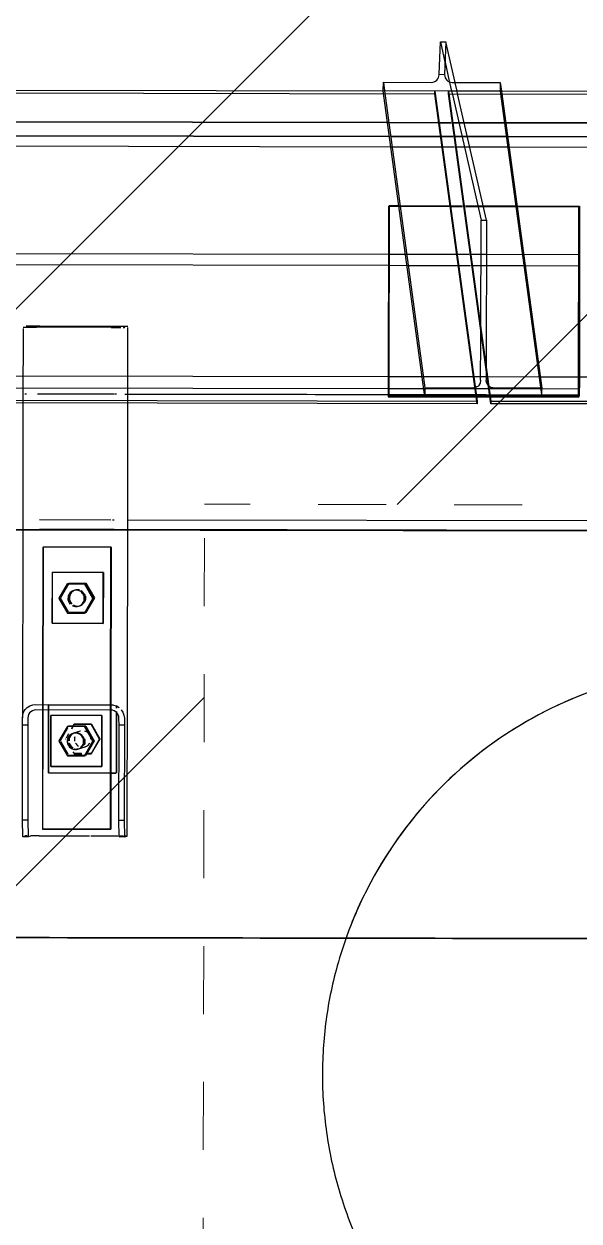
# Model space of a CAD drawing. Header units: metres. Extents: x -354 to -91, y 3 to 562.
# Drawn here: x -272.395 to -271.578, y 508.327 to 510.088 of the extents above; entities that cross this region are included whole.
import ezdxf

# ---------------------------------------------------------------- set-up
doc = ezdxf.new("R2010")
doc.units = ezdxf.units.M
doc.linetypes.add('JacobsDash', pattern=[0.0045, 0.003, -0.0015])
for name, color, linetype, lineweight in [('A-DETL', 7, 'Continuous', 13), ('A-DETL-GENF', 7, 'Continuous', 9), ('A-GENM', 7, 'Continuous', 25)]:
    doc.layers.add(name, color=color, linetype=linetype, lineweight=lineweight)

# ---------------------------------------------------------------- blocks, each defined once
blk = doc.blocks.new('T2DPAA-T2D-C3S-RW-M2D-100010_dwg-40802999-DRG-2873034 - CONSTRUCTION SEQUENCE STAGE A8')
at = {"color": 254, "lineweight": 25, "true_color": 0xd0d0d0}
for p, q in [((14.6616, -593.4698), (14.4961, -592.8426)), ((14.668, -593.4941), (14.6616, -593.4698)), ((14.6873, -593.567), (14.668, -593.4941)), ((14.6919, -593.5844), (14.6874, -593.5676)), ((14.6984, -593.609), (14.6927, -593.5874)), ((14.7119, -593.6604), (14.6984, -593.609)), ((14.7331, -593.7405), (14.7124, -593.6621))]:
    blk.add_line(p, q, dxfattribs=at)
at = {"color": 254, "lineweight": 25, "true_color": 0xdedede}
for p, q in [((14.1667, -593.1837), (14.1387, -593.0776)), ((14.7447, -595.3743), (14.1718, -593.203))]:
    blk.add_line(p, q, dxfattribs=at)
blk = doc.blocks.new('T2DPAA-T2D-PWC-RW-M2D-100010_RoadDesign_rvt-1-DRG-2873034 - CONSTRUCTION SEQUENCE STAGE A8')
at = {"color": 254, "lineweight": 25, "true_color": 0xd0d0d0, "rotation": 75.11694444444437}
blk.add_blockref('T2DPAA-T2D-C3S-RW-M2D-100010_dwg-40802999-DRG-2873034 - CONSTRUCTION SEQUENCE STAGE A8', (-1722.337, 648.0105), dxfattribs=at)
blk = doc.blocks.new('Foundations-Piles - Px-1200-66435323-DRG-2873034 - CONSTRUCTION SEQUENCE STAGE A8')
at = {"layer": 'A-GENM', "color": 9, "true_color": 0xbebebe}
for start, end in [(90, 98.1818), (90, 98.1818), (85.2606, 90), (85.2606, 90), (98.1818, 106.3636), (98.1818, 106.3636), (81.8182, 85.2606), (49.0909, 85.2606), (49.0909, 81.8182), (106.3636, 114.5455), (106.3636, 114.5455), (114.5455, 122.7273), (114.5455, 122.7273), (122.7273, 130.9091), (122.7273, 130.9091), (130.9091, 139.0909), (130.9091, 139.0909), (16.3636, 49.0909), (24.5455, 49.0909), (139.0909, 147.2727), (139.0909, 147.2727), (147.2727, 155.4545), (147.2727, 155.4545), (155.4545, 163.6364), (155.4545, 163.6364), (0, 24.5455), (163.6364, 171.8182), (163.6364, 171.8182), (8.1818, 16.3636), (171.8182, 180), (171.8182, 180), (0, 8.1818), (180, 188.1818), (180, 188.1818), (338.8737, 0), (351.8182, 0), (188.1818, 196.3636), (188.1818, 196.3636), (304.287, 351.8182), (196.3636, 202.9904), (196.3636, 204.5455), (327.2727, 338.8327), (202.9904, 204.5455), (204.5455, 205.0054), (204.5455, 212.7273), (205.0054, 212.7273), (212.7273, 220.9091), (212.7273, 220.9091), (319.0909, 327.2727), (220.9091, 229.0909), (220.9091, 229.0909), (310.9091, 319.0909), (229.0909, 237.2727), (229.0909, 237.2727), (304.287, 310.9091), (237.2727, 245.4545), (237.2727, 245.4545), (294.5455, 302.6112), (294.5455, 302.6112), (302.7273, 304.287), (302.7273, 304.287), (245.4545, 253.6364), (245.4545, 253.6364), (286.3636, 294.5455), (286.3636, 294.5455), (253.6364, 261.8182), (253.6364, 261.8182), (278.1818, 286.3636), (279.0255, 286.3636), (261.8182, 268.9206), (261.8182, 270), (270, 278.1818), (271.4124, 276.6504), (276.6504, 279.0255), (268.9206, 270), (270, 271.4124)]:
    blk.add_arc((0, 0), 0.6, start, end, dxfattribs=at)
blk = doc.blocks.new('CappingBeam_RS39B_CB01A - CappingBeam_RS39B_CB01A-57939457-DRG-2873034 - CONSTRUCTION SEQUENCE STAGE A8')
at = {"layer": 'A-GENM', "color": 9, "true_color": 0xbebebe}
for points in [[(98.22, 37.9903), (98.2203, 37.9894), (98.2205, 37.9886), (98.2207, 37.9878)], [(98.2248, 37.9721), (98.2251, 37.9712), (98.2253, 37.9704), (98.2255, 37.9695)], [(98.2256, 37.9691), (98.2292, 37.9555), (98.2328, 37.9419), (98.2364, 37.9283)], [(98.2364, 37.9283), (98.2417, 37.9081), (98.2471, 37.8879), (98.2524, 37.8677)], [(98.2526, 37.8669), (98.253, 37.8655), (98.2533, 37.8641), (98.2537, 37.8628)], [(98.2539, 37.862), (98.2541, 37.8613), (98.2543, 37.8605), (98.2545, 37.8598)], [(98.2576, 37.8479), (98.2579, 37.8467), (98.2582, 37.8456), (98.2585, 37.8444)], [(98.2587, 37.8437), (98.2913, 37.7202), (98.3239, 37.5968), (98.3564, 37.4734)], [(98.3564, 37.4734), (98.361, 37.4561), (98.3655, 37.4389), (98.3701, 37.4216)], [(98.3701, 37.4216), (98.3765, 37.3973), (98.3829, 37.373), (98.3893, 37.3487)], [(98.3895, 37.3482), (98.3911, 37.3419), (98.3928, 37.3356), (98.3944, 37.3293)], [(98.3944, 37.3293), (98.4009, 37.3047), (98.4074, 37.28), (98.4139, 37.2554)], [(98.4141, 37.2549), (98.4187, 37.2375), (98.4233, 37.2201), (98.4278, 37.2027)]]:
    blk.add_open_spline(points, degree=3, dxfattribs=at)
at = {"layer": 'A-GENM', "color": 253, "true_color": 0xa3a3a3}
for points in [[(98.22, 37.9903), (98.2203, 37.9894), (98.2205, 37.9886), (98.2207, 37.9878)], [(98.2248, 37.9721), (98.2251, 37.9712), (98.2253, 37.9704), (98.2255, 37.9695)], [(98.2526, 37.8669), (98.253, 37.8655), (98.2533, 37.8641), (98.2537, 37.8628)], [(98.2539, 37.862), (98.2541, 37.8613), (98.2543, 37.8605), (98.2545, 37.8598)], [(98.2576, 37.8479), (98.2579, 37.8467), (98.2582, 37.8456), (98.2585, 37.8444)], [(98.2587, 37.8437), (98.2913, 37.7202), (98.3239, 37.5968), (98.3564, 37.4734)], [(98.3564, 37.4734), (98.361, 37.4561), (98.3655, 37.4389), (98.3701, 37.4216)], [(98.3701, 37.4216), (98.3765, 37.3973), (98.3829, 37.373), (98.3893, 37.3487)], [(98.3895, 37.3482), (98.3911, 37.3419), (98.3928, 37.3356), (98.3944, 37.3293)], [(98.3944, 37.3293), (98.4009, 37.3047), (98.4074, 37.28), (98.4139, 37.2554)], [(98.4141, 37.2549), (98.4187, 37.2375), (98.4233, 37.2201), (98.4278, 37.2027)]]:
    blk.add_open_spline(points, degree=3, dxfattribs=at)
blk.add_open_spline([(98.2256, 37.9691), (98.2292, 37.9555), (98.2381, 37.9217), (98.2471, 37.8879), (98.2524, 37.8677)], degree=3, knots=[0.831197247, 0.831197247, 0.831197247, 0.831197247, 0.833333333, 0.836503247, 0.836503247, 0.836503247, 0.836503247], dxfattribs=at)
blk = doc.blocks.new('T2D Feature Wall Adaptive V6 - Vertical-67397289-DRG-2873034 - CONSTRUCTION SEQUENCE STAGE A8')
at = {"layer": 'A-GENM', "color": 253, "true_color": 0xa3a3a3}
for p, q in [((-0.2, -0.0504), (-0.2, 0.8978)), ((-0.2, 0.8978), (-0.2, -0.0504)), ((0.01, -0.0215), (0.01, 0.0574)), ((0.01, -0.0215), (0.01, 0.0574)), ((0.01, -0.0786), (0.01, -0.0233)), ((0.01, -0.0786), (0.01, -0.0233)), ((-0.2, -0.1115), (-0.2, -0.0522)), ((-0.2, -0.0522), (-0.2, -0.1115)), ((0.01, -0.099), (0.01, -0.0786)), ((0.01, -0.099), (0.01, -0.0786)), ((0.01, -0.1193), (0.01, -0.1018)), ((0.01, -0.1193), (0.01, -0.1018)), ((-0.2, -0.1288), (-0.2, -0.1115)), ((-0.2, -0.1115), (-0.2, -0.1288)), ((0.01, -0.1952), (0.01, -0.1198)), ((0.01, -0.1952), (0.01, -0.1198)), ((-0.2, -0.1482), (-0.2, -0.1308)), ((-0.2, -0.1308), (-0.2, -0.1482)), ((-0.2, -0.2242), (-0.2, -0.1488)), ((-0.2, -0.1488), (-0.2, -0.2242)), ((0.01, -0.2225), (0.01, -0.1952)), ((0.01, -0.2225), (0.01, -0.1952)), ((-0.2, -1.1952), (-0.2, -0.2242)), ((-0.2, -0.2242), (-0.2, -1.1952)), ((0.01, -0.8712), (0.01, -0.2225)), ((0.01, -0.8712), (0.01, -0.2225))]:
    blk.add_line(p, q, dxfattribs=at)
blk = doc.blocks.new('StitchPour_RS39B_01 - StitchPour_RS39B_01-60507265-DRG-2873034 - CONSTRUCTION SEQUENCE STAGE A8')
at = {"layer": 'A-GENM', "color": 253, "true_color": 0xa3a3a3}
for points, knots in [([(96.5715, 41.1022), (96.5885, 41.038), (96.7455, 40.4429), (97.0426, 39.3168), (97.4629, 37.724), (97.8832, 36.1312), (98.1634, 35.0693), (98.3035, 34.5384)], [-0.3434083, -0.3434083, -0.3434083, -0.3434083, -0.3333333, -0.25, -0.1666667, -0.0833333, 0, 0, 0, 0]), ([(98.8836, 34.6915), (98.7435, 35.2224), (98.4633, 36.2843), (98.108, 37.6308), (97.8928, 38.4464), (97.8177, 38.731)], [-1, -1, -1, -1, -0.9166667, -0.8333333, -0.7886633, -0.7886633, -0.7886633, -0.7886633])]:
    blk.add_open_spline(points, degree=3, knots=knots, dxfattribs=at)
at = {"layer": 'A-GENM', "color": 9, "true_color": 0xbebebe}
for points in [[(97.4629, 37.724), (97.3908, 37.9973), (97.3187, 38.2706), (97.2466, 38.5439)], [(98.0602, 37.812), (98.0573, 37.823), (98.0544, 37.8341), (98.0515, 37.8452)], [(97.8832, 36.1312), (97.7431, 36.6621), (97.603, 37.1931), (97.4629, 37.724)]]:
    blk.add_open_spline(points, degree=3, dxfattribs=at)
at = {"layer": 'A-GENM', "color": 253, "true_color": 0xa3a3a3}
for points in [[(98.043, 37.8772), (98.0394, 37.8908), (98.0358, 37.9044), (98.0323, 37.918)], [(98.0515, 37.8452), (98.0487, 37.8558), (98.0458, 37.8665), (98.043, 37.8772)]]:
    blk.add_open_spline(points, degree=3, dxfattribs=at)
at = {"layer": 'A-GENM', "color": 9, "true_color": 0xbebebe}
blk.add_open_spline([(98.6383, 35.6213), (98.5799, 35.8423), (98.389, 36.5661), (98.198, 37.2898), (98.0653, 37.7926)], degree=3, knots=[-0.9513517, -0.9513517, -0.9513517, -0.9513517, -0.9166667, -0.8377568, -0.8377568, -0.8377568, -0.8377568], dxfattribs=at)
blk = doc.blocks.new('SCR_NW_2 - SCR_NW_2-66978934-DRG-2873034 - CONSTRUCTION SEQUENCE STAGE A8')
at = {"layer": 'A-GENM', "color": 253, "true_color": 0xa3a3a3}
for p, q in [((0.0325, 0.2361), (0.0629, 0.4559)), ((0.0629, 0.452), (0.0325, 0.2321)), ((0.0629, 0.4559), (0.0629, 0.452)), ((0.0629, 0.4559), (0.1388, 0.4559)), ((1.1876, 0.452), (0.0629, 0.452)), ((0.1388, 0.4559), (1.1116, 0.4559)), ((1.1116, 0.4559), (1.1876, 0.4559)), ((1.1247, -0.004), (1.1876, 0.452)), ((1.1871, 0.4519), (1.1247, 0)), ((1.1876, 0.4559), (1.1871, 0.452)), ((1.1876, 0.452), (1.1876, 0.4559)), ((0, 0), (0.0325, 0.2361)), ((0.0325, 0.2321), (0, -0.004)), ((0, 0), (0, -0.004)), ((0, -0.004), (1.1247, -0.004)), ((1.1247, 0), (0.0006, 0)), ((1.1247, 0), (1.1247, -0.004))]:
    blk.add_line(p, q, dxfattribs=at)
blk = doc.blocks.new('SCR_NW_3 - SCR_NW_3-66978935-DRG-2873034 - CONSTRUCTION SEQUENCE STAGE A8')
at = {"layer": 'A-GENM', "color": 253, "true_color": 0xa3a3a3}
for p, q in [((0.0629, 0.4559), (0, 0)), ((0, -0.004), (0.0629, 0.452)), ((0.0629, 0.452), (0.0629, 0.4559)), ((0.0629, 0.4559), (1.1116, 0.4559)), ((1.1876, 0.452), (0.0629, 0.452)), ((1.1116, 0.4559), (1.1876, 0.4559)), ((1.1247, -0.004), (1.1876, 0.452)), ((1.1876, 0.4559), (1.1554, 0.2223)), ((1.1876, 0.452), (1.1876, 0.4559)), ((1.1554, 0.2223), (1.1247, 0)), ((0, 0), (0, -0.0039)), ((1.1247, 0), (0.0006, 0)), ((0, -0.0039), (1.1247, -0.004)), ((1.1247, 0), (1.1247, -0.004))]:
    blk.add_line(p, q, dxfattribs=at)
blk = doc.blocks.new('PLATE ph - PLATE ph-V41-DRG-2873034 - CONSTRUCTION SEQUENCE STAGE A8')
at = {"layer": 'A-GENM', "color": 253, "true_color": 0xa3a3a3}
for p, q in [((-1145.011, 509.8198), (-1145.0115, 509.5399)), ((-1145.011, 509.8198), (-1145.0098, 509.8212)), ((-1144.9956, 509.8198), (-1145.011, 509.8198)), ((-1145.0103, 509.5653), (-1145.0098, 509.8198)), ((-1145.0098, 509.8212), (-1144.9958, 509.8211)), ((-1144.9958, 509.8211), (-1144.9204, 509.8209)), ((-1144.9202, 509.8196), (-1144.9956, 509.8198)), ((-1144.9198, 509.8209), (-1144.9024, 509.8209)), ((-1144.9022, 509.8196), (-1144.9196, 509.8196)), ((-1144.898, 509.8209), (-1144.8719, 509.8208)), ((-1144.8716, 509.8195), (-1144.8979, 509.8196)), ((-1144.8719, 509.8208), (-1144.8238, 509.8207)), ((-1144.8236, 509.8194), (-1144.8716, 509.8195)), ((-1144.822, 509.8207), (-1144.7299, 509.8205)), ((-1144.731, 509.8192), (-1144.8218, 509.8194)), ((-1144.7315, 509.5393), (-1144.731, 509.8192)), ((-1144.7299, 509.8205), (-1144.731, 509.8192)), ((-1144.7299, 509.8205), (-1144.7303, 509.5648)), ((-1145.0103, 509.5412), (-1145.0103, 509.5653)), ((-1144.7303, 509.5648), (-1144.7304, 509.5406)), ((-1145.0103, 509.5412), (-1145.0115, 509.5399)), ((-1145.0115, 509.5399), (-1144.8821, 509.5396)), ((-1144.9577, 509.5411), (-1145.0103, 509.5412)), ((-1144.8822, 509.5409), (-1144.9577, 509.5411)), ((-1144.8821, 509.5396), (-1144.862, 509.5396)), ((-1144.8622, 509.5409), (-1144.8817, 509.5409)), ((-1144.7857, 509.5407), (-1144.8622, 509.5409)), ((-1144.862, 509.5396), (-1144.7315, 509.5393)), ((-1144.7315, 509.5406), (-1144.7857, 509.5407)), ((-1144.7315, 509.5393), (-1144.7304, 509.5406))]:
    blk.add_line(p, q, dxfattribs=at)
blk = doc.blocks.new('POST_3000_1C_360UB2 - 1C-68650419-DRG-2873034 - CONSTRUCTION SEQUENCE STAGE A8')
at = {"layer": 'A-GENM', "color": 253, "true_color": 0xa3a3a3}
for p, q in [((-1144.9366, 510.0144), (-1144.9348, 510.0623)), ((-1144.9348, 510.0623), (-1144.928, 510.032)), ((-1144.9348, 510.0623), (-1144.9268, 510.0623)), ((-1144.9268, 510.0623), (-1144.9286, 510.0143)), ((-1144.9132, 510.0024), (-1144.9268, 510.0623)), ((-1144.9279, 510.032), (-1144.9216, 510.0043)), ((-1144.9366, 510.0138), (-1144.9366, 510.0144)), ((-1144.9366, 510.0144), (-1144.9286, 510.0143)), ((-1144.9286, 510.0143), (-1144.9286, 510.0137)), ((-1145.0187, 509.9898), (-1145.0186, 510.0027)), ((-1144.9575, 509.5398), (-1145.0187, 509.9898)), ((-1144.8468, 509.9894), (-1145.0187, 509.9898)), ((-1145.0186, 510.0027), (-1145.0169, 509.9901)), ((-1145.0186, 510.0027), (-1144.9481, 510.0025)), ((-1145.0169, 509.9898), (-1144.9575, 509.553)), ((-1144.9212, 510.0025), (-1144.9183, 509.9896)), ((-1144.918, 509.9885), (-1144.9174, 509.9856)), ((-1144.9173, 510.0025), (-1144.8467, 510.0023)), ((-1144.9103, 509.9896), (-1144.913, 510.0017)), ((-1144.9094, 509.9856), (-1144.9103, 509.9896)), ((-1144.8467, 510.0023), (-1144.8468, 509.9894)), ((-1144.8468, 509.9894), (-1144.8462, 509.9855)), ((-1144.8467, 510.0023), (-1144.8449, 509.9895)), ((-1144.8449, 509.9895), (-1144.8444, 509.9855)), ((-1144.9171, 509.9846), (-1144.875, 509.7995)), ((-1144.867, 509.7995), (-1144.9094, 509.9856)), ((-1144.8462, 509.9855), (-1144.7855, 509.5394)), ((-1144.8444, 509.9855), (-1144.7855, 509.5526)), ((-1144.8753, 509.6372), (-1144.875, 509.7995)), ((-1144.875, 509.7995), (-1144.867, 509.7995)), ((-1144.867, 509.7995), (-1144.8674, 509.5792)), ((-1144.8753, 509.6224), (-1144.8753, 509.6372)), ((-1144.8755, 509.5644), (-1144.8753, 509.6224)), ((-1144.8674, 509.5792), (-1144.8675, 509.5644)), ((-1144.9575, 509.553), (-1144.9575, 509.5398)), ((-1144.8869, 509.5528), (-1144.9575, 509.553)), ((-1144.8825, 509.5537), (-1144.8839, 509.5532)), ((-1144.8811, 509.5544), (-1144.8825, 509.5537)), ((-1144.8799, 509.5552), (-1144.8811, 509.5544)), ((-1144.8788, 509.5562), (-1144.8799, 509.5552)), ((-1144.8763, 509.56), (-1144.8788, 509.5562)), ((-1144.8755, 509.5644), (-1144.8763, 509.56)), ((-1144.8673, 509.5627), (-1144.8675, 509.5644)), ((-1144.8666, 509.56), (-1144.8673, 509.5627)), ((-1144.8644, 509.5564), (-1144.8666, 509.56)), ((-1144.8631, 509.5552), (-1144.8642, 509.5562)), ((-1144.7873, 509.5526), (-1144.8561, 509.5528)), ((-1144.7855, 509.5394), (-1144.7855, 509.5526)), ((-1144.8821, 509.5396), (-1144.9575, 509.5398)), ((-1144.862, 509.5396), (-1144.8821, 509.5396)), ((-1144.7855, 509.5394), (-1144.862, 509.5396))]:
    blk.add_line(p, q, dxfattribs=at)
at = {"layer": 'A-GENM', "color": 253, "true_color": 0xa3a3a3, "flags": 128}
for points in [[(-1144.8839, 509.5532), (-1144.8854, 509.5529), (-1144.8869, 509.5528)], [(-1144.8605, 509.5537), (-1144.8618, 509.5543), (-1144.8631, 509.5552)], [(-1144.8561, 509.5528), (-1144.8576, 509.5529), (-1144.8591, 509.5532), (-1144.8605, 509.5537)]]:
    blk.add_lwpolyline(points, dxfattribs=at)
at = {"layer": 'A-GENM', "color": 253, "true_color": 0xa3a3a3}
for centre, start_param, end_param in [((-1144.948, 510.0138), 4.573281, 6.144078), ((-1144.9172, 510.0137), 3.002485, 4.573281)]:
    blk.add_ellipse(centre, major_axis=(0.0113, 0.0015), ratio=0.988473, start_param=start_param, end_param=end_param, dxfattribs=at)
blk = doc.blocks.new('Barrier-Precast-MPB-03-B - Typical-68652177-DRG-2873034 - CONSTRUCTION SEQUENCE STAGE A8')
at = {"layer": 'A-GENM', "color": 253, "true_color": 0xa3a3a3}
for p, q in [((-0.0002, -0.2973), (0.0031, 3.8742)), ((-0.0145, 0.6732), (-0.0126, 2.9188)), ((0.0005, 0.6732), (0.0024, 2.9188)), ((-0.5778, 2.2025), (-0.5786, 1.2316)), ((-0.5786, 1.2316), (-0.5778, 2.2025)), ((-0.5636, 1.2336), (-0.5628, 2.2046)), ((-0.5636, 1.2336), (-0.5628, 2.2046)), ((-0.2255, 1.3363), (-0.2248, 2.2011)), ((-0.2255, 1.2799), (-0.2255, 1.3363)), ((-0.2079, 1.2823), (-0.2079, 1.3362)), ((-0.2256, 1.2016), (-0.2255, 1.2781)), ((-0.208, 1.204), (-0.2079, 1.2805)), ((-0.5786, 1.2297), (-0.5786, 1.1723)), ((-0.5786, 1.1723), (-0.5786, 1.2297)), ((-0.5636, 1.1758), (-0.5636, 1.2318)), ((-0.5636, 1.1758), (-0.5636, 1.2318)), ((-0.2256, 1.1821), (-0.2256, 1.1997)), ((-0.208, 1.1846), (-0.208, 1.204)), ((-0.2257, 1.1062), (-0.2256, 1.1816)), ((-0.2081, 1.1086), (-0.208, 1.184)), ((-0.5786, 1.1723), (-0.5787, 1.1532)), ((-0.5787, 1.1532), (-0.5786, 1.1723)), ((-0.5637, 1.1553), (-0.5636, 1.1758)), ((-0.5637, 1.1553), (-0.5636, 1.1758)), ((-0.5787, 1.1512), (-0.5787, 1.1337)), ((-0.5787, 1.1337), (-0.5787, 1.1512)), ((-0.5637, 1.1358), (-0.5637, 1.1532)), ((-0.5637, 1.1358), (-0.5637, 1.1532)), ((-0.5787, 1.1332), (-0.5787, 1.0593)), ((-0.5787, 1.0593), (-0.5787, 1.1332)), ((-0.5637, 1.0598), (-0.5637, 1.1352)), ((-0.5637, 1.0598), (-0.5637, 1.1352)), ((-0.2257, 1.0563), (-0.2257, 1.1062)), ((-0.2081, 1.0563), (-0.2081, 1.1086)), ((-0.5787, 1.0578), (-0.5795, 0.0868)), ((-0.5795, 0.0868), (-0.5787, 1.0578)), ((-0.5645, 0.0889), (-0.5637, 1.0593)), ((-0.5645, 0.0889), (-0.5637, 1.0593)), ((-0.2264, 0.1915), (-0.2257, 1.0563)), ((-0.2088, 0.1927), (-0.2081, 1.0563)), ((-0.0145, 0.6507), (-0.0145, 0.6532)), ((0.0004, 0.5435), (0.0005, 0.6532)), ((-0.0146, 0.5435), (-0.0145, 0.6484))]:
    blk.add_line(p, q, dxfattribs=at)
blk = doc.blocks.new('Barrier-Bracket-Assembly-Type02 - bracket-67298859-DRG-2873034 - CONSTRUCTION SEQUENCE STAGE A8')
at = {"layer": 'A-GENM', "color": 253, "true_color": 0xa3a3a3}
for p, q in [((-1145.5486, 509.6405), (-1145.5488, 509.5308)), ((-1145.4191, 509.6419), (-1145.5291, 509.6421)), ((-1145.5237, 509.6422), (-1145.5289, 509.6422)), ((-1145.524, 509.6437), (-1145.5123, 509.6437)), ((-1145.5238, 509.6438), (-1145.4138, 509.6436)), ((-1145.4189, 509.642), (-1145.5231, 509.6422)), ((-1145.5101, 509.6437), (-1145.414, 509.6435)), ((-1145.3944, 509.5306), (-1145.3943, 509.6416)), ((-1145.5488, 509.5308), (-1145.5491, 509.3442)), ((-1145.3947, 509.344), (-1145.3944, 509.5306)), ((-1145.5491, 509.3442), (-1145.5496, 509.0677)), ((-1145.3955, 508.8934), (-1145.3947, 509.344)), ((-1145.5492, 509.0717), (-1145.5478, 509.0759)), ((-1145.5478, 509.0759), (-1145.5455, 509.0797)), ((-1145.5455, 509.0797), (-1145.5424, 509.0828)), ((-1145.5424, 509.0828), (-1145.5386, 509.0852)), ((-1145.5405, 509.0725), (-1145.5413, 509.0699)), ((-1145.5391, 509.0747), (-1145.5405, 509.0725)), ((-1145.5372, 509.0766), (-1145.5391, 509.0747)), ((-1145.5386, 509.0852), (-1145.5344, 509.0867)), ((-1145.535, 509.078), (-1145.5372, 509.0766)), ((-1145.5325, 509.0789), (-1145.535, 509.078)), ((-1145.5344, 509.0867), (-1145.53, 509.0871)), ((-1145.5298, 509.0792), (-1145.5325, 509.0789)), ((-1145.53, 509.0871), (-1145.42, 509.0869)), ((-1145.4198, 509.079), (-1145.5298, 509.0792)), ((-1145.42, 509.0869), (-1145.4155, 509.0864)), ((-1145.4172, 509.0787), (-1145.4198, 509.079)), ((-1145.4146, 509.0778), (-1145.4172, 509.0787)), ((-1145.4155, 509.0864), (-1145.4113, 509.085)), ((-1145.4123, 509.0764), (-1145.4146, 509.0778)), ((-1145.4104, 509.0745), (-1145.4123, 509.0764)), ((-1145.4113, 509.085), (-1145.4074, 509.0826)), ((-1145.4089, 509.0722), (-1145.4104, 509.0745)), ((-1145.408, 509.0697), (-1145.4089, 509.0722)), ((-1145.4042, 509.0794), (-1145.4018, 509.0757)), ((-1145.4018, 509.0757), (-1145.4002, 509.0715)), ((-1145.5496, 509.0677), (-1145.5492, 509.0717)), ((-1145.5496, 509.0673), (-1145.5496, 509.0677)), ((-1145.5494, 509.0574), (-1145.5496, 509.0673)), ((-1145.5496, 508.9174), (-1145.5494, 509.0574)), ((-1145.5494, 509.0574), (-1145.5414, 509.0574)), ((-1145.5413, 509.0699), (-1145.5416, 509.0675)), ((-1145.5416, 509.0675), (-1145.5416, 509.0673)), ((-1145.5416, 509.0673), (-1145.5414, 509.0574)), ((-1145.5414, 509.0574), (-1145.5416, 508.9174)), ((-1145.4076, 509.0671), (-1145.408, 509.0697)), ((-1145.4077, 508.9171), (-1145.4074, 509.0571)), ((-1145.4074, 509.0571), (-1145.4076, 509.0671)), ((-1145.4074, 509.0571), (-1145.3994, 509.0571)), ((-1145.4002, 509.0715), (-1145.3996, 509.067)), ((-1145.3994, 509.0571), (-1145.3997, 508.9171)), ((-1145.3996, 509.067), (-1145.3994, 509.0571)), ((-1145.5491, 508.8925), (-1145.5496, 508.9174)), ((-1145.5496, 508.9174), (-1145.5416, 508.9174)), ((-1145.5416, 508.9174), (-1145.5411, 508.8925)), ((-1145.4072, 508.8923), (-1145.4077, 508.9171)), ((-1145.4077, 508.9171), (-1145.3997, 508.9171)), ((-1145.3997, 508.9171), (-1145.3992, 508.8923)), ((-1145.5455, 508.8937), (-1145.5491, 508.8925)), ((-1145.5411, 508.8925), (-1145.5491, 508.8925)), ((-1145.5375, 508.8937), (-1145.5411, 508.8925)), ((-1145.4511, 508.8936), (-1145.5252, 508.8937)), ((-1145.4511, 508.8937), (-1145.525, 508.8938)), ((-1145.4152, 508.8936), (-1145.4491, 508.8936)), ((-1145.4152, 508.8935), (-1145.4491, 508.8936)), ((-1145.4072, 508.8923), (-1145.4035, 508.8934)), ((-1145.3992, 508.8923), (-1145.4072, 508.8923)), ((-1145.3992, 508.8923), (-1145.3955, 508.8934))]:
    blk.add_line(p, q, dxfattribs=at)
for centre, major_axis, start_param, end_param in [((-1145.5286, 509.6423), (-0.02, 0), 6.262179, 6.283185), ((-1145.5286, 509.6423), (-0.02, 0), 0, 0.240793), ((-1145.5286, 509.6423), (-0.02, 0), 0.240793, 1.026191), ((-1145.5242, 509.6436), (-0.02, 0), 6.000379, 6.262179), ((-1145.5242, 509.6436), (-0.02, 0), 5.73858, 6.000379), ((-1145.5242, 509.6436), (-0.02, 0), 5.476781, 5.73858), ((-1145.5286, 509.6423), (-0.012, 0), 0, 0.240793), ((-1145.5286, 509.6423), (-0.012, 0), 0.240793, 0.502592), ((-1145.5286, 509.6423), (-0.012, 0), 0.502592, 0.764392), ((-1145.5286, 509.6423), (-0.02, 0), 1.026191, 1.28799), ((-1145.5242, 509.6436), (-0.02, 0), 5.214981, 5.476781), ((-1145.5286, 509.6423), (-0.012, 0), 0.764392, 1.026191), ((-1145.5242, 509.6436), (-0.012, 0), 6.000379, 6.262179), ((-1145.5242, 509.6436), (-0.012, 0), 5.73858, 6.000379), ((-1145.5286, 509.6423), (-0.012, 0), 1.026191, 1.28799), ((-1145.5242, 509.6436), (-0.012, 0), 5.476781, 5.73858), ((-1145.5286, 509.6423), (-0.02, 0), 1.28799, 1.54979), ((-1145.5242, 509.6436), (-0.02, 0), 4.953182, 5.214981), ((-1145.5242, 509.6436), (-0.012, 0), 5.214981, 5.476781), ((-1145.5286, 509.6423), (-0.012, 0), 1.28799, 1.54979), ((-1145.5242, 509.6436), (-0.012, 0), 4.953182, 5.214981), ((-1145.5242, 509.6436), (-0.02, 0), 4.691382, 4.919642), ((-1145.5242, 509.6436), (-0.012, 0), 4.691382, 4.953182), ((-1145.4187, 509.6421), (-0.02, 0), 1.54979, 2.073389), ((-1145.4187, 509.6421), (-0.012, 0), 1.54979, 1.811589), ((-1145.4187, 509.6421), (-0.012, 0), 1.811589, 2.073389), ((-1145.4143, 509.6434), (-0.012, 0), 4.429583, 4.691382), ((-1145.4143, 509.6434), (-0.02, 0), 4.429583, 4.691382), ((-1145.4187, 509.6421), (-0.012, 0), 2.073389, 2.335188), ((-1145.4143, 509.6434), (-0.012, 0), 4.167784, 4.429583), ((-1145.4187, 509.6421), (-0.012, 0), 2.335188, 2.858787), ((-1145.4187, 509.6421), (-0.02, 0), 2.073389, 2.335188), ((-1145.4143, 509.6434), (-0.02, 0), 4.167784, 4.429583), ((-1145.4143, 509.6434), (-0.012, 0), 3.905984, 4.167784), ((-1145.4187, 509.6421), (-0.012, 0), 2.858787, 3.120586), ((-1145.4143, 509.6434), (-0.012, 0), 3.644185, 3.905984), ((-1145.4143, 509.6434), (-0.02, 0), 3.905984, 4.167784), ((-1145.4143, 509.6434), (-0.012, 0), 3.382386, 3.644185), ((-1145.4143, 509.6434), (-0.012, 0), 3.141593, 3.382386), ((-1145.4187, 509.6421), (-0.02, 0), 2.596987, 3.120586), ((-1145.4143, 509.6434), (-0.02, 0), 3.644185, 3.905984), ((-1145.4143, 509.6434), (-0.02, 0), 3.382386, 3.644185), ((-1145.4143, 509.6434), (-0.02, 0), 3.141593, 3.382386), ((-1145.4143, 509.6434), (-0.02, 0), 3.120586, 3.141593), ((-1145.5255, 508.8937), (-0.02, 0), 5.73858, 6.262179), ((-1145.5255, 508.8937), (-0.012, 0), 6.000379, 6.262179), ((-1145.5255, 508.8937), (-0.012, 0), 5.73858, 6.000379), ((-1145.5255, 508.8937), (-0.012, 0), 5.476781, 5.73858), ((-1145.5255, 508.8937), (-0.02, 0), 5.007598, 5.143468), ((-1145.5255, 508.8937), (-0.012, 0), 5.214981, 5.476781), ((-1145.5255, 508.8937), (-0.012, 0), 4.953182, 5.214981), ((-1145.5255, 508.8937), (-0.02, 0), 4.69986, 4.856928), ((-1145.5255, 508.8937), (-0.012, 0), 4.691382, 4.953182), ((-1145.4155, 508.8935), (-0.012, 0), 4.429583, 4.691382), ((-1145.4155, 508.8935), (-0.02, 0), 4.542838, 4.691382), ((-1145.4155, 508.8935), (-0.012, 0), 4.167784, 4.429583), ((-1145.4155, 508.8935), (-0.012, 0), 3.382386, 3.905984), ((-1145.4155, 508.8935), (-0.012, 0), 3.141593, 3.382386), ((-1145.4155, 508.8935), (-0.02, 0), 3.905984, 4.084756), ((-1145.4155, 508.8935), (-0.02, 0), 3.141593, 3.644185), ((-1145.4155, 508.8935), (-0.02, 0), 3.120586, 3.141593)]:
    blk.add_ellipse(centre, major_axis=major_axis, ratio=0.006586, start_param=start_param, end_param=end_param, dxfattribs=at)
blk = doc.blocks.new('Barrier-Bracket-Bolt-Installation - Bolt-V58-DRG-2873034 - CONSTRUCTION SEQUENCE STAGE A8')
at = {"layer": 'A-GENM', "color": 9, "true_color": 0xbebebe}
for p, q in [((-1145.5114, 508.9864), (-1145.5112, 509.0792)), ((-1145.5112, 509.0864), (-1145.511, 509.0865)), ((-1145.5112, 509.0805), (-1145.5112, 509.0864)), ((-1145.42, 509.0863), (-1145.5112, 509.0864)), ((-1145.511, 509.0792), (-1145.5112, 508.9865)), ((-1145.42, 509.0863), (-1145.511, 509.0865)), ((-1145.511, 509.0864), (-1145.511, 509.0805)), ((-1145.4156, 509.0863), (-1145.4197, 509.0863)), ((-1145.4156, 509.0863), (-1145.4197, 509.0863)), ((-1145.4112, 509.0768), (-1145.4114, 508.9863)), ((-1145.411, 509.0863), (-1145.4112, 509.0863)), ((-1145.4112, 509.0849), (-1145.4112, 509.0819)), ((-1145.4112, 508.9863), (-1145.411, 509.0769)), ((-1145.411, 509.0819), (-1145.411, 509.0848)), ((-1145.5112, 508.9865), (-1145.5114, 508.9864)), ((-1145.5114, 508.9864), (-1145.4199, 508.9863)), ((-1145.4199, 508.9863), (-1145.5112, 508.9865)), ((-1145.4199, 508.9863), (-1145.4124, 508.9863)), ((-1145.4124, 508.9863), (-1145.4199, 508.9863)), ((-1145.4114, 508.9863), (-1145.4112, 508.9863))]:
    blk.add_line(p, q, dxfattribs=at)
at = {"layer": 'A-GENM', "color": 253, "true_color": 0xa3a3a3}
for p, q in [((-1145.5079, 508.9961), (-1145.5078, 509.0711)), ((-1145.5078, 509.0711), (-1145.5076, 509.0711)), ((-1145.4328, 509.0709), (-1145.5078, 509.0711)), ((-1145.5076, 509.0711), (-1145.5077, 508.9961)), ((-1145.4326, 509.071), (-1145.5076, 509.0711)), ((-1145.4328, 509.0709), (-1145.4329, 508.9959)), ((-1145.4326, 509.071), (-1145.4328, 509.0709)), ((-1145.4327, 508.996), (-1145.4326, 509.071)), ((-1145.5077, 508.9961), (-1145.5079, 508.9961)), ((-1145.5079, 508.9961), (-1145.4329, 508.9959)), ((-1145.4329, 508.996), (-1145.5077, 508.9961)), ((-1145.4329, 508.9959), (-1145.4327, 508.996))]:
    blk.add_line(p, q, dxfattribs=at)
blk = doc.blocks.new('Barrier-Bracket-Plate - BarrierPlate-V59-DRG-2873034 - CONSTRUCTION SEQUENCE STAGE A8')
at = {"layer": 'A-GENM', "color": 253, "true_color": 0xa3a3a3}
for p, q in [((-1145.5193, 509.3188), (-1145.5197, 509.0876)), ((-1145.5194, 509.0875), (-1145.519, 509.3188)), ((-1145.519, 509.3189), (-1145.5193, 509.3188)), ((-1145.4196, 509.3186), (-1145.5193, 509.3188)), ((-1145.519, 509.3189), (-1145.4196, 509.3187)), ((-1145.4198, 509.0791), (-1145.4194, 509.3186)), ((-1145.419, 509.3187), (-1145.4194, 509.0797)), ((-1145.419, 509.3187), (-1145.4194, 509.3186)), ((-1145.5197, 509.0792), (-1145.52, 508.9038)), ((-1145.5197, 509.0871), (-1145.5197, 509.0799)), ((-1145.5197, 508.9039), (-1145.5194, 509.0792)), ((-1145.5194, 509.0799), (-1145.5194, 509.0871)), ((-1145.42, 508.9036), (-1145.4198, 509.0791)), ((-1145.4194, 509.0797), (-1145.4197, 508.9037)), ((-1145.5197, 508.9039), (-1145.52, 508.9038)), ((-1145.52, 508.9038), (-1145.4491, 508.9036)), ((-1145.4491, 508.9038), (-1145.5197, 508.9039)), ((-1145.449, 508.9036), (-1145.42, 508.9036)), ((-1145.42, 508.9037), (-1145.4489, 508.9038)), ((-1145.42, 508.9036), (-1145.4197, 508.9037))]:
    blk.add_line(p, q, dxfattribs=at)
blk = doc.blocks.new('Barrier-Bracket-Bolt-Levelling - Bolt-V60-DRG-2873034 - CONSTRUCTION SEQUENCE STAGE A8')
at = {"layer": 'A-GENM', "color": 253, "true_color": 0xa3a3a3}
for p, q in [((-1145.5057, 509.2816), (-1145.5059, 509.2066)), ((-1145.5055, 509.2817), (-1145.5057, 509.2816)), ((-1145.4307, 509.2815), (-1145.5057, 509.2816)), ((-1145.5056, 509.2067), (-1145.5055, 509.2816)), ((-1145.5055, 509.2817), (-1145.4305, 509.2815)), ((-1145.4309, 509.2065), (-1145.4307, 509.2815)), ((-1145.4305, 509.2815), (-1145.4307, 509.2065)), ((-1145.4305, 509.2815), (-1145.4307, 509.2815)), ((-1145.5056, 509.2067), (-1145.5059, 509.2066)), ((-1145.5059, 509.2066), (-1145.4309, 509.2065)), ((-1145.4309, 509.2065), (-1145.5056, 509.2067)), ((-1145.4309, 509.2065), (-1145.4307, 509.2065))]:
    blk.add_line(p, q, dxfattribs=at)
blk = doc.blocks.new('ConnectionBolt - bolt-V61-DRG-2873034 - CONSTRUCTION SEQUENCE STAGE A8')
at = {"layer": 'A-GENM', "color": 9, "true_color": 0xbebebe}
for p, q in [((-1145.4753, 509.055), (-1145.4772, 509.0517)), ((-1145.477, 509.0516), (-1145.475, 509.055)), ((-1145.4735, 509.058), (-1145.475, 509.0554)), ((-1145.4747, 509.0554), (-1145.4734, 509.0578)), ((-1145.4735, 509.058), (-1145.4732, 509.0581)), ((-1145.4486, 509.058), (-1145.4735, 509.058)), ((-1145.4732, 509.0581), (-1145.4482, 509.0581)), ((-1145.4482, 509.0581), (-1145.4486, 509.058)), ((-1145.4361, 509.0364), (-1145.4486, 509.058)), ((-1145.4482, 509.0581), (-1145.4358, 509.0365)), ((-1145.4818, 509.0438), (-1145.4853, 509.0377)), ((-1145.4849, 509.0379), (-1145.4817, 509.0434)), ((-1145.486, 509.0365), (-1145.4857, 509.0366)), ((-1145.4809, 509.0282), (-1145.4824, 509.0308)), ((-1145.4787, 509.0244), (-1145.48, 509.0268)), ((-1145.4486, 509.0148), (-1145.4361, 509.0364)), ((-1145.4358, 509.0365), (-1145.4483, 509.0149)), ((-1145.4361, 509.0364), (-1145.4358, 509.0365)), ((-1145.4751, 509.0175), (-1145.4736, 509.0148)), ((-1145.4732, 509.0149), (-1145.4748, 509.0177)), ((-1145.4736, 509.0148), (-1145.4732, 509.0149)), ((-1145.4736, 509.0148), (-1145.4624, 509.0148)), ((-1145.4625, 509.0149), (-1145.4732, 509.0149)), ((-1145.4491, 509.0149), (-1145.4555, 509.0149)), ((-1145.4555, 509.0148), (-1145.4486, 509.0148)), ((-1145.4483, 509.0149), (-1145.4491, 509.0149)), ((-1145.4486, 509.0148), (-1145.4483, 509.0149))]:
    blk.add_line(p, q, dxfattribs=at)
at = {"layer": 'A-GENM', "color": 253, "true_color": 0xa3a3a3}
for p, q in [((-1145.4696, 509.0463), (-1145.4752, 509.0446)), ((-1145.4647, 509.0479), (-1145.4696, 509.0463)), ((-1145.468, 509.0217), (-1145.4624, 509.0234)), ((-1145.4624, 509.0234), (-1145.4575, 509.025))]:
    blk.add_line(p, q, dxfattribs=at)
for start_param, end_param in [(0.743371, 1.00517), (0.481572, 0.743371), (0.219772, 0.481572), (0, 0.219772), (6.241158, 6.283185), (5.979359, 6.241158), (5.717559, 5.979359), (5.45576, 5.717559), (5.193961, 5.45576), (4.932161, 5.193961), (4.670362, 4.932161), (1.00517, 1.26697), (1.26697, 1.528769), (1.528769, 1.790569), (1.790569, 2.052368), (2.052368, 2.314167), (2.314167, 2.575967), (2.575967, 2.837766), (2.837766, 3.099566), (3.099565, 3.141593), (3.141593, 3.361365), (3.361365, 3.623164), (3.623164, 3.884964), (3.884964, 4.146763), (4.408562, 4.670362), (4.146763, 4.408562)]:
    blk.add_ellipse((-1145.4716, 509.0331), major_axis=(-0.0036, 0.0115), ratio=0.999758, start_param=start_param, end_param=end_param, dxfattribs=at)
at = {"layer": 'A-GENM', "color": 9, "true_color": 0xbebebe}
for start_param, end_param in [(1.00517, 1.26697), (6.241158, 6.283185), (5.45576, 5.717559), (5.193961, 5.45576), (4.700348, 4.932161), (4.408562, 4.670362), (1.26697, 1.528769), (1.790569, 2.052368), (2.052368, 2.314167), (3.099566, 3.361365), (3.361365, 3.884964), (4.384628, 4.408562)]:
    blk.add_ellipse((-1145.4611, 509.0364), major_axis=(-0.0036, 0.0115), ratio=0.999758, start_param=start_param, end_param=end_param, dxfattribs=at)
blk = doc.blocks.new('ConnectionNut - nut-V62-DRG-2873034 - CONSTRUCTION SEQUENCE STAGE A8')
at = {"layer": 'A-GENM', "color": 253, "true_color": 0xa3a3a3}
for p, q in [((-1145.4819, 509.0554), (-1145.4815, 509.0556)), ((-1145.457, 509.0554), (-1145.4819, 509.0554)), ((-1145.4815, 509.0556), (-1145.4565, 509.0555)), ((-1145.4565, 509.0555), (-1145.457, 509.0554)), ((-1145.4446, 509.0337), (-1145.457, 509.0554)), ((-1145.4565, 509.0555), (-1145.4441, 509.0339)), ((-1145.4831, 509.0535), (-1145.4943, 509.034)), ((-1145.4938, 509.0342), (-1145.483, 509.0529)), ((-1145.4944, 509.0338), (-1145.494, 509.034)), ((-1145.4937, 509.0326), (-1145.483, 509.014)), ((-1145.4829, 509.0148), (-1145.493, 509.0323)), ((-1145.4571, 509.0122), (-1145.4446, 509.0337)), ((-1145.4441, 509.0339), (-1145.4566, 509.0123)), ((-1145.4446, 509.0337), (-1145.4441, 509.0339)), ((-1145.482, 509.0122), (-1145.4815, 509.0124)), ((-1145.482, 509.0122), (-1145.4589, 509.0122)), ((-1145.4591, 509.0123), (-1145.4815, 509.0124)), ((-1145.4571, 509.0122), (-1145.4566, 509.0123))]:
    blk.add_line(p, q, dxfattribs=at)
for centre, start_param, end_param in [((-1145.4695, 509.0338), 1.00517, 1.26697), ((-1145.4695, 509.0338), 0.743371, 1.00517), ((-1145.469, 509.0339), 1.00517, 1.26697), ((-1145.469, 509.0339), 0.743371, 1.00517), ((-1145.4695, 509.0338), 0.494271, 0.743371), ((-1145.469, 509.0339), 0.497014, 0.743371), ((-1145.4695, 509.0338), 0.219772, 0.481572), ((-1145.469, 509.0339), 0.219772, 0.481572), ((-1145.4695, 509.0338), 6.241158, 6.283185), ((-1145.469, 509.0339), 6.241158, 6.283185), ((-1145.4695, 509.0338), 1.528769, 1.790569), ((-1145.469, 509.0339), 1.528769, 1.790569), ((-1145.4695, 509.0338), 1.790569, 2.052368), ((-1145.469, 509.0339), 1.790569, 2.052368), ((-1145.4695, 509.0338), 2.052368, 2.314167), ((-1145.469, 509.0339), 2.052368, 2.314167), ((-1145.4695, 509.0338), 2.837766, 3.059433), ((-1145.469, 509.0339), 2.837766, 3.045803), ((-1145.4695, 509.0338), 3.099565, 3.141593), ((-1145.469, 509.0339), 3.099565, 3.141593), ((-1145.4695, 509.0338), 3.899374, 4.135943), ((-1145.469, 509.0339), 3.904269, 4.132268), ((-1145.4695, 509.0338), 4.146763, 4.373248), ((-1145.4695, 509.0338), 4.408562, 4.606901), ((-1145.469, 509.0339), 4.146763, 4.361255)]:
    blk.add_ellipse(centre, major_axis=(-0.0036, 0.0115), ratio=0.999758, start_param=start_param, end_param=end_param, dxfattribs=at)
blk = doc.blocks.new('ConnectionNut - nut-V63-DRG-2873034 - CONSTRUCTION SEQUENCE STAGE A8')
at = {"layer": 'A-GENM', "color": 253, "true_color": 0xa3a3a3}
for p, q in [((-1145.4833, 509.055), (-1145.4958, 509.0334)), ((-1145.4953, 509.0336), (-1145.4832, 509.0545)), ((-1145.4833, 509.055), (-1145.4828, 509.0551)), ((-1145.4583, 509.0549), (-1145.4833, 509.055)), ((-1145.4828, 509.0551), (-1145.4579, 509.0551)), ((-1145.4579, 509.0551), (-1145.4583, 509.0549)), ((-1145.4459, 509.0333), (-1145.4583, 509.0549)), ((-1145.4579, 509.0551), (-1145.4454, 509.0335)), ((-1145.4958, 509.0334), (-1145.4953, 509.0336)), ((-1145.4958, 509.0334), (-1145.4833, 509.0118)), ((-1145.4832, 509.0125), (-1145.4951, 509.0331)), ((-1145.4584, 509.0117), (-1145.4459, 509.0333)), ((-1145.4454, 509.0335), (-1145.4579, 509.0119)), ((-1145.4459, 509.0333), (-1145.4454, 509.0335)), ((-1145.4833, 509.0118), (-1145.4829, 509.0119)), ((-1145.4833, 509.0118), (-1145.4584, 509.0117)), ((-1145.4586, 509.0119), (-1145.4829, 509.0119)), ((-1145.4584, 509.0117), (-1145.4579, 509.0119))]:
    blk.add_line(p, q, dxfattribs=at)
for centre, start_param, end_param in [((-1145.4708, 509.0334), 0.743371, 1.00517), ((-1145.4704, 509.0335), 1.00517, 1.26697), ((-1145.4704, 509.0335), 0.743371, 1.00517), ((-1145.4708, 509.0334), 0.219772, 0.481572), ((-1145.4704, 509.0335), 0.219772, 0.481572), ((-1145.4708, 509.0334), 0, 0.219772), ((-1145.4704, 509.0335), 0, 0.219772), ((-1145.4708, 509.0334), 6.241158, 6.283185), ((-1145.4704, 509.0335), 6.02533, 6.283185), ((-1145.4708, 509.0334), 5.979359, 6.241158), ((-1145.4708, 509.0334), 5.717559, 5.979359), ((-1145.4704, 509.0335), 5.741626, 5.979359), ((-1145.4708, 509.0334), 5.45576, 5.717559), ((-1145.4704, 509.0335), 5.482891, 5.717559), ((-1145.4708, 509.0334), 5.193961, 5.45576), ((-1145.4708, 509.0334), 4.932161, 5.193961), ((-1145.4708, 509.0334), 4.670362, 4.932161), ((-1145.4704, 509.0335), 4.670362, 4.896223), ((-1145.4708, 509.0334), 1.00517, 1.26697), ((-1145.4704, 509.0335), 1.528769, 1.775937), ((-1145.4708, 509.0334), 1.790569, 2.052368), ((-1145.4704, 509.0335), 1.790569, 2.052368), ((-1145.4708, 509.0334), 2.052368, 2.314167), ((-1145.4704, 509.0335), 2.052368, 2.314167), ((-1145.4708, 509.0334), 2.575967, 2.805226), ((-1145.4704, 509.0335), 2.575967, 2.785917), ((-1145.4708, 509.0334), 2.837766, 3.099566), ((-1145.4704, 509.0335), 2.837766, 3.085936), ((-1145.4708, 509.0334), 3.099565, 3.141593), ((-1145.4708, 509.0334), 3.141593, 3.361365), ((-1145.4704, 509.0335), 3.099566, 3.141593), ((-1145.4708, 509.0334), 3.361365, 3.623164), ((-1145.4708, 509.0334), 3.623164, 3.884964), ((-1145.4708, 509.0334), 3.884964, 4.146763), ((-1145.4704, 509.0335), 3.889858, 4.143088), ((-1145.4708, 509.0334), 4.408562, 4.670362), ((-1145.4708, 509.0334), 4.146763, 4.408562), ((-1145.4704, 509.0335), 4.146763, 4.396569), ((-1145.4704, 509.0335), 4.408562, 4.648809)]:
    blk.add_ellipse(centre, major_axis=(-0.0036, 0.0115), ratio=0.999758, start_param=start_param, end_param=end_param, dxfattribs=at)
blk = doc.blocks.new('ConnectionBolt - bolt-V64-DRG-2873034 - CONSTRUCTION SEQUENCE STAGE A8')
at = {"layer": 'A-GENM', "color": 253, "true_color": 0xa3a3a3}
for p, q in [((-1145.4834, 509.2648), (-1145.4959, 509.2433)), ((-1145.4955, 509.2435), (-1145.4831, 509.2648)), ((-1145.483, 509.2649), (-1145.4834, 509.2648)), ((-1145.4585, 509.2648), (-1145.4834, 509.2648)), ((-1145.483, 509.2649), (-1145.4581, 509.2649)), ((-1145.4719, 509.2555), (-1145.4742, 509.2548)), ((-1145.4581, 509.2649), (-1145.4585, 509.2648)), ((-1145.446, 509.2432), (-1145.4585, 509.2648)), ((-1145.4581, 509.2649), (-1145.4457, 509.2433)), ((-1145.4956, 509.2434), (-1145.4959, 509.2433)), ((-1145.4959, 509.2433), (-1145.4835, 509.2216)), ((-1145.4833, 509.222), (-1145.4956, 509.2434)), ((-1145.467, 509.2319), (-1145.4647, 509.2326)), ((-1145.4585, 509.2216), (-1145.446, 509.2432)), ((-1145.4457, 509.2433), (-1145.4582, 509.2217)), ((-1145.4457, 509.2433), (-1145.446, 509.2432)), ((-1145.4831, 509.2217), (-1145.4835, 509.2216)), ((-1145.4835, 509.2216), (-1145.4585, 509.2216)), ((-1145.4585, 509.2217), (-1145.4831, 509.2217)), ((-1145.4585, 509.2216), (-1145.4582, 509.2217))]:
    blk.add_line(p, q, dxfattribs=at)
for centre, start_param, end_param in [((-1145.4706, 509.2433), 0.743371, 1.00517), ((-1145.4706, 509.2433), 0.481572, 0.743371), ((-1145.4683, 509.244), 0.760188, 1.00517), ((-1145.4706, 509.2433), 0.219772, 0.481572), ((-1145.4683, 509.244), 0.481572, 0.743371), ((-1145.4683, 509.244), 0.219772, 0.481572), ((-1145.4706, 509.2433), 0, 0.219772), ((-1145.4706, 509.2433), 6.241158, 6.283185), ((-1145.4706, 509.2433), 5.979359, 6.241158), ((-1145.4683, 509.244), 6.241158, 6.283185), ((-1145.4706, 509.2433), 5.717559, 5.979359), ((-1145.4683, 509.244), 5.762127, 5.979359), ((-1145.4706, 509.2433), 5.476862, 5.717559), ((-1145.4706, 509.2433), 5.193961, 5.45576), ((-1145.4706, 509.2433), 4.932161, 5.193961), ((-1145.4706, 509.2433), 4.670362, 4.932161), ((-1145.4706, 509.2433), 1.00517, 1.26697), ((-1145.4706, 509.2433), 1.26697, 1.528769), ((-1145.4706, 509.2433), 1.528769, 1.790569), ((-1145.4706, 509.2433), 1.790569, 2.052368), ((-1145.4683, 509.244), 1.00517, 1.26697), ((-1145.4683, 509.244), 1.276913, 2.052368), ((-1145.4706, 509.2433), 2.314167, 2.575967), ((-1145.4683, 509.244), 2.314167, 2.566024), ((-1145.4706, 509.2433), 2.575967, 2.837766), ((-1145.4683, 509.244), 2.631341, 2.837766), ((-1145.4706, 509.2433), 2.837766, 3.099566), ((-1145.4706, 509.2433), 3.099566, 3.141593), ((-1145.4706, 509.2433), 3.141593, 3.361365), ((-1145.4683, 509.244), 3.099565, 3.141593), ((-1145.4706, 509.2433), 3.361365, 3.623164), ((-1145.4706, 509.2433), 3.623164, 3.884964), ((-1145.4706, 509.2433), 3.884964, 4.146763), ((-1145.4706, 509.2433), 4.408562, 4.670362), ((-1145.4706, 509.2433), 4.146763, 4.408562), ((-1145.4683, 509.244), 3.894027, 4.139958), ((-1145.4683, 509.244), 4.146763, 4.386352), ((-1145.4683, 509.244), 4.408562, 4.630449)]:
    blk.add_ellipse(centre, major_axis=(-0.0036, 0.0115), ratio=0.999758, start_param=start_param, end_param=end_param, dxfattribs=at)
blk = doc.blocks.new('ConnectionNut - nut-V65-DRG-2873034 - CONSTRUCTION SEQUENCE STAGE A8')
at = {"layer": 'A-GENM', "color": 253, "true_color": 0xa3a3a3}
for p, q in [((-1145.4819, 509.2648), (-1145.4937, 509.2445)), ((-1145.4931, 509.2449), (-1145.4815, 509.2648)), ((-1145.4811, 509.2655), (-1145.4816, 509.2654)), ((-1145.4566, 509.2654), (-1145.4816, 509.2654)), ((-1145.4811, 509.2655), (-1145.4562, 509.2655)), ((-1145.4562, 509.2655), (-1145.4566, 509.2654)), ((-1145.4442, 509.2437), (-1145.4566, 509.2654)), ((-1145.4562, 509.2655), (-1145.4438, 509.2439)), ((-1145.4936, 509.244), (-1145.4941, 509.2438)), ((-1145.4941, 509.2438), (-1145.4824, 509.2235)), ((-1145.4821, 509.224), (-1145.4934, 509.2435)), ((-1145.4567, 509.2222), (-1145.4442, 509.2437)), ((-1145.4438, 509.2439), (-1145.4563, 509.2223)), ((-1145.4438, 509.2439), (-1145.4442, 509.2437)), ((-1145.4812, 509.2223), (-1145.4816, 509.2222)), ((-1145.4816, 509.2222), (-1145.4582, 509.2222)), ((-1145.4581, 509.2223), (-1145.4812, 509.2223)), ((-1145.4567, 509.2222), (-1145.4563, 509.2223))]:
    blk.add_line(p, q, dxfattribs=at)
for centre, start_param, end_param in [((-1145.4691, 509.2438), 0.481572, 0.743371), ((-1145.4687, 509.2439), 0.481572, 0.743371), ((-1145.4691, 509.2438), 0.219772, 0.481572), ((-1145.4687, 509.2439), 0.219772, 0.481572), ((-1145.4691, 509.2438), 0, 0.219772), ((-1145.4691, 509.2438), 6.241158, 6.283185), ((-1145.4687, 509.2439), 6.02533, 6.283185), ((-1145.4691, 509.2438), 5.979359, 6.241158), ((-1145.4691, 509.2438), 5.717559, 5.979359), ((-1145.4687, 509.2439), 5.741626, 5.979359), ((-1145.4691, 509.2438), 5.193961, 5.45576), ((-1145.4691, 509.2438), 4.932161, 5.193961), ((-1145.4691, 509.2438), 4.670362, 4.932161), ((-1145.4687, 509.2439), 4.670362, 4.896223), ((-1145.4691, 509.2438), 1.26697, 1.485365), ((-1145.4687, 509.2439), 1.00517, 1.229033), ((-1145.4687, 509.2439), 1.26697, 2.052368), ((-1145.4691, 509.2438), 1.572174, 1.790569), ((-1145.4691, 509.2438), 1.790569, 2.052368), ((-1145.4691, 509.2438), 2.314167, 2.575967), ((-1145.4687, 509.2439), 2.314167, 2.575967), ((-1145.4691, 509.2438), 3.099566, 3.141593), ((-1145.4691, 509.2438), 3.141593, 3.361365), ((-1145.4687, 509.2439), 3.099565, 3.141593), ((-1145.4691, 509.2438), 3.361365, 3.623164), ((-1145.4691, 509.2438), 3.623164, 3.884964), ((-1145.4691, 509.2438), 3.884964, 4.146763), ((-1145.4687, 509.2439), 3.889858, 4.143088), ((-1145.4691, 509.2438), 4.146763, 4.408562), ((-1145.4691, 509.2438), 4.408562, 4.670362), ((-1145.4687, 509.2439), 4.146763, 4.396569), ((-1145.4687, 509.2439), 4.408562, 4.648809)]:
    blk.add_ellipse(centre, major_axis=(-0.0036, 0.0115), ratio=0.999758, start_param=start_param, end_param=end_param, dxfattribs=at)
blk = doc.blocks.new('T2DPAA-T2D-C3S-RS-M3D-100334_rvt-1-DRG-2873034 - CONSTRUCTION SEQUENCE STAGE A8')
at = {"layer": 'A-GENM', "color": 253, "lineweight": 25, "true_color": 0xa3a3a3}
for name, p, rotation in [('CappingBeam_RS39B_CB01A - CappingBeam_RS39B_CB01A-57939457-DRG-2873034 - CONSTRUCTION SEQUENCE STAGE A8', (-1134.0578, 404.8616), 75.11694444444437), ('StitchPour_RS39B_01 - StitchPour_RS39B_01-60507265-DRG-2873034 - CONSTRUCTION SEQUENCE STAGE A8', (-1134.0578, 404.8616), 75.11694444444437), ('T2D Feature Wall Adaptive V6 - Vertical-67397289-DRG-2873034 - CONSTRUCTION SEQUENCE STAGE A8', (-1144.7886, 509.7429), 269.8981468929444), ('Barrier-Precast-MPB-03-B - Typical-68652177-DRG-2873034 - CONSTRUCTION SEQUENCE STAGE A8', (-1146.0679, 509.3452), 269.9446405794573), ('Foundations-Piles - Px-1200-66435323-DRG-2873034 - CONSTRUCTION SEQUENCE STAGE A8', (-1144.5083, 508.5424), 75.11694444444437)]:
    blk.add_blockref(name, p, dxfattribs=dict(at, rotation=rotation))
for name in ['POST_3000_1C_360UB2 - 1C-68650419-DRG-2873034 - CONSTRUCTION SEQUENCE STAGE A8', 'PLATE ph - PLATE ph-V41-DRG-2873034 - CONSTRUCTION SEQUENCE STAGE A8', 'Barrier-Bracket-Assembly-Type02 - bracket-67298859-DRG-2873034 - CONSTRUCTION SEQUENCE STAGE A8', 'Barrier-Bracket-Plate - BarrierPlate-V59-DRG-2873034 - CONSTRUCTION SEQUENCE STAGE A8', 'Barrier-Bracket-Bolt-Levelling - Bolt-V60-DRG-2873034 - CONSTRUCTION SEQUENCE STAGE A8', 'ConnectionBolt - bolt-V64-DRG-2873034 - CONSTRUCTION SEQUENCE STAGE A8', 'ConnectionNut - nut-V65-DRG-2873034 - CONSTRUCTION SEQUENCE STAGE A8', 'Barrier-Bracket-Bolt-Installation - Bolt-V58-DRG-2873034 - CONSTRUCTION SEQUENCE STAGE A8', 'ConnectionNut - nut-V63-DRG-2873034 - CONSTRUCTION SEQUENCE STAGE A8', 'ConnectionNut - nut-V62-DRG-2873034 - CONSTRUCTION SEQUENCE STAGE A8', 'ConnectionBolt - bolt-V61-DRG-2873034 - CONSTRUCTION SEQUENCE STAGE A8']:
    blk.add_blockref(name, (0, 0), dxfattribs=at)
at = {"layer": 'A-GENM', "color": 253, "lineweight": 25, "true_color": 0xa3a3a3, "extrusion": (0, 0, -1)}
for name, p, rotation in [('SCR_NW_3 - SCR_NW_3-66978935-DRG-2873034 - CONSTRUCTION SEQUENCE STAGE A8', (1144.8807, 509.5336), 0.101852644251858), ('SCR_NW_2 - SCR_NW_2-66978934-DRG-2873034 - CONSTRUCTION SEQUENCE STAGE A8', (1143.7359, 509.5316), 0.1018526442554364)]:
    blk.add_blockref(name, p, dxfattribs=dict(at, rotation=rotation))

msp = doc.modelspace()

# ---------------------------------------------------------------- hatches: boundary and pattern name
at = {"layer": 'A-DETL-GENF'}
h = msp.add_hatch(dxfattribs=at)
h.set_pattern_fill('FP_5', color=256, style=0, pattern_type=2)
h.set_pattern_definition([(45, (-500.2926, -694.024), (-0.42426407, 0.42426407), [])])
h.paths.add_polyline_path([(-272.1379, 504.6318), (-272.1379, 504.6318), (-272.1294, 509.3818), (-269.0162, 509.3762), (-269.0148, 509.6107), (-269.0076, 509.6107), (-269.0057, 509.3762), (-268.7337, 509.3757), (-268.6415, 509.9047), (-268.6413, 509.9058), (-266.763, 520.687), (-275.8246, 520.687), (-275.8246, 504.6383), (-272.1654, 504.6318)])
h.paths.add_polyline_path([(-273.8828, 509.0899), (-273.8828, 509.0899), (-273.8828, 509.0931)])
h.paths.add_polyline_path([(-274.2737, 509.6307), (-274.2737, 509.6307), (-274.2676, 509.6307)])
h.paths.add_polyline_path([(-271.0049, 509.7056), (-271.0029, 509.7058), (-271.0029, 509.7058)])
h.paths.add_polyline_path([(-273.3992, 509.708), (-273.3992, 509.708), (-273.3651, 509.708)])
h.paths.add_polyline_path([(-269.6625, 509.7249), (-269.6625, 509.7249), (-269.6571, 509.7249)])
h.paths.add_polyline_path([(-270.3151, 509.7259), (-270.3151, 509.7259), (-270.3123, 509.7259)])
h.paths.add_polyline_path([(-268.6415, 509.9047), (-268.6415, 509.9051), (-268.6461, 509.9051)])

# ---------------------------------------------------------------- linework, layer by layer
at = {"layer": 'A-DETL', "color": 143, "linetype": 'JacobsDash', "lineweight": 15, "true_color": 0x78aac8}
for p in [(-272.1379, 504.6318), (-263.4621, 509.3664)]:
    msp.add_line(p, (-272.1294, 509.3818), dxfattribs=at)

# ---------------------------------------------------------------- block references
at = {"lineweight": 5}
for name in ['T2DPAA-T2D-C3S-RS-M3D-100334_rvt-1-DRG-2873034 - CONSTRUCTION SEQUENCE STAGE A8', 'T2DPAA-T2D-PWC-RW-M2D-100010_RoadDesign_rvt-1-DRG-2873034 - CONSTRUCTION SEQUENCE STAGE A8']:
    msp.add_blockref(name, (873.1524, 0), dxfattribs=at)

doc.saveas('drawing.dxf')
